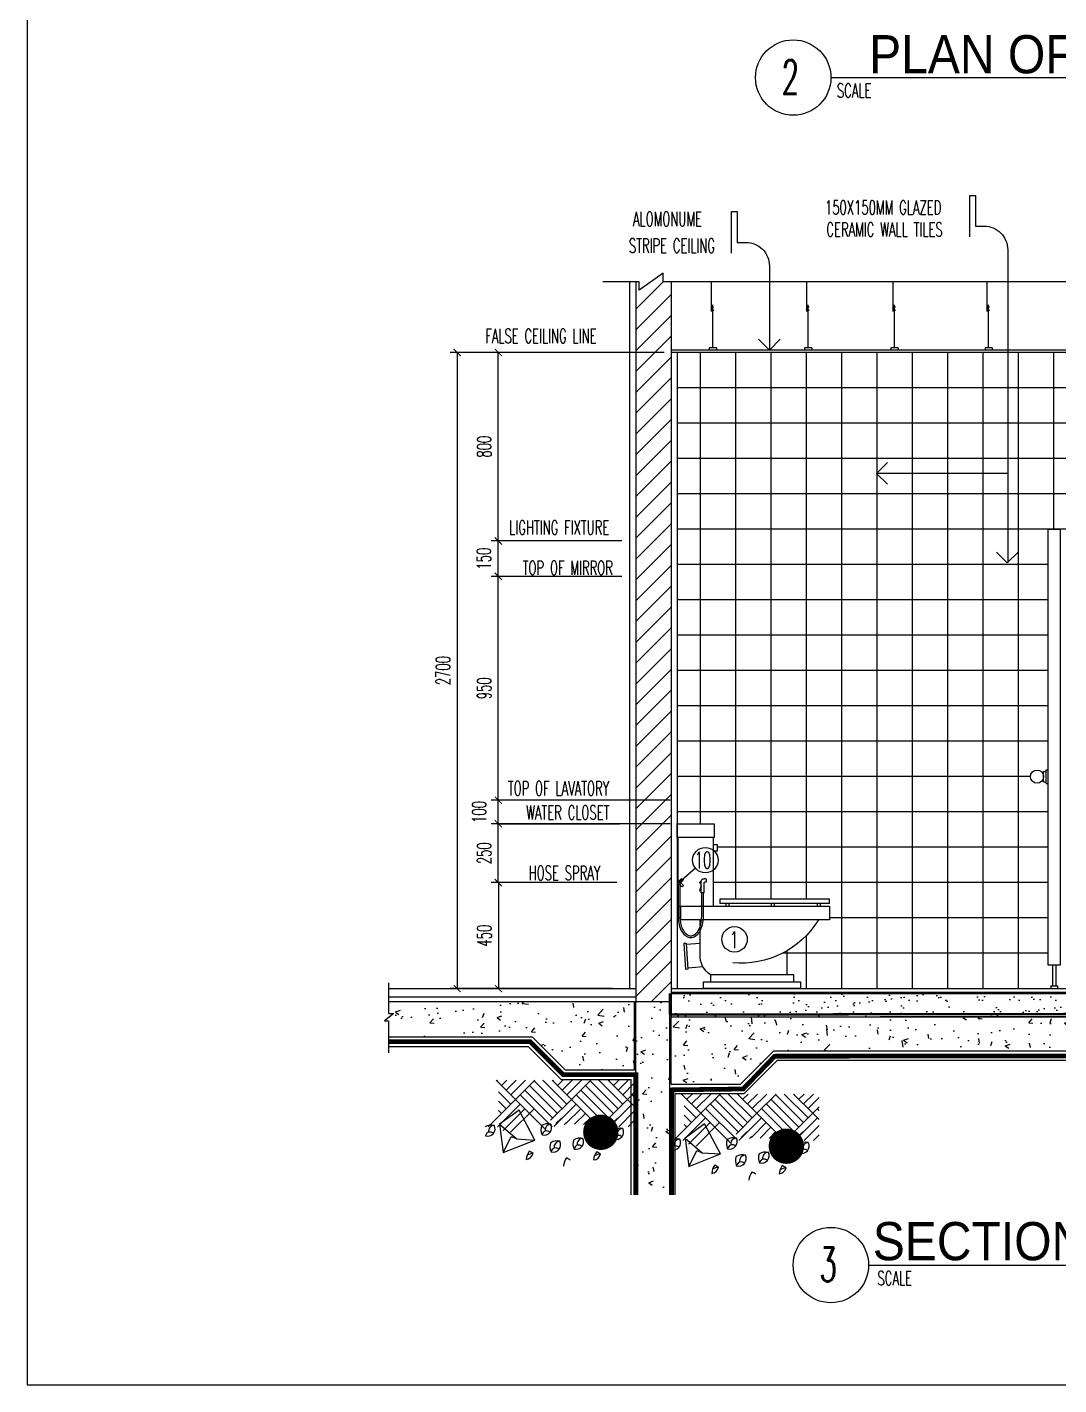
# Model space of a CAD drawing. Extents: x 417682.6 to 417711.5, y 43441 to 43460.9.
# Drawn here: x 417682.61 to 417686.99, y 43440.98 to 43446.74 of the extents above; entities that cross this region are included whole.
import ezdxf
from ezdxf.enums import TextEntityAlignment as Align

# ---------------------------------------------------------------- set-up
doc = ezdxf.new("R2010")
doc.units = 0
doc.header["$MEASUREMENT"] = 0
doc.header["$PDMODE"] = 3
doc.header["$PDSIZE"] = 0.1
doc.linetypes.add('CENTER2', pattern=[1.125, 0.75, -0.125, 0.125, -0.125])
doc.linetypes.add('HIDDEN2', pattern=[0.1875, 0.125, -0.0625])
doc.layers.get('0').update_dxf_attribs({"linetype": 'CONTINUOUS'})
doc.layers.get('DEFPOINTS').update_dxf_attribs({"linetype": 'CONTINUOUS'})
for name, color, linetype in [('2', 2, 'CONTINUOUS'), ('AXIS', 11, 'CENTER2'), ('Axisname', 6, 'CONTINUOUS'), ('Dimout', 4, 'CONTINUOUS'), ('DW', 7, 'CONTINUOUS'), ('ELE', 3, 'CONTINUOUS'), ('ELV', 7, 'CONTINUOUS'), ('FIX', 3, 'CONTINUOUS'), ('gravel', 11, 'CONTINUOUS'), ('Hatch', 11, 'CONTINUOUS'), ('K-FUR', 3, 'CONTINUOUS'), ('Plaster', 7, 'CONTINUOUS'), ('SANI', 2, 'CONTINUOUS'), ('Tile', 5, 'CONTINUOUS'), ('TITLE', 6, 'CONTINUOUS'), ('TXT', 2, 'CONTINUOUS'), ('TXT1', 2, 'CONTINUOUS'), ('WALL', 6, 'CONTINUOUS'), ('WallPartition', 2, 'CONTINUOUS'), ('Windows', 9, 'CONTINUOUS')]:
    doc.layers.add(name, color=color, linetype=linetype)
doc.styles.add('ROMANS', font='ROMANS.shx', dxfattribs={"width": 0.6})
doc.styles.add('TTXT', font='swisse.ttf', dxfattribs={"width": 0.6})
doc.dimstyles.new('R50', dxfattribs={"dimscale": 0, "dimtxt": 0.06, "dimasz": 0.03, "dimexe": 0.03, "dimexo": 0.03, "dimgap": 0.03, "dimtad": 1, "dimdec": 0, "dimlfac": 1000, "dimzin": 13, "dimdsep": 46, "dimtxsty": 'ROMANS', "dimblk": 'ARCHTICK', "dimcen": 0.09, "dimclrd": 4, "dimclre": 4, "dimclrt": 2, "dimadec": 0, "dimazin": 0, "dimtfac": 1, "dimtdec": 0, "dimtofl": 0, "dimtmove": 2, "dimatfit": 3, "dimldrblk": 'CLOSEDBLANK', "dimfxl": 0, "dimtolj": 1, "dimtzin": 0, "dimarcsym": 0})

# ---------------------------------------------------------------- blocks, each defined once
blk = doc.blocks.new('_ARCHTICK')
at = {"color": 0, "linetype": 'ByBlock', "const_width": 0.15}
blk.add_lwpolyline([(-0.5, -0.5), (0.5, 0.5)], dxfattribs=at)
blk = doc.blocks.new('*D106')
at = {"layer": 'DEFPOINTS', "color": 0}
for p in [(417684.6068, 43445.3581), (417684.4325, 43442.6581), (417684.6075, 43442.6581)]:
    blk.add_point(p, dxfattribs=at)
at = {"layer": 'Dimout', "color": 4, "lineweight": -2}
for p, q in [((417684.5768, 43445.3581), (417684.4025, 43445.3581)), ((417684.4325, 43445.3581), (417684.4325, 43442.6581)), ((417684.5775, 43442.6581), (417684.4025, 43442.6581))]:
    blk.add_line(p, q, dxfattribs=at)
at = {"layer": 'Dimout', "color": 4, "lineweight": -2, "xscale": 0.03, "yscale": 0.03, "zscale": 0.03}
for p, rotation in [((417684.4325, 43445.3581), 90), ((417684.4325, 43442.6581), 270)]:
    blk.add_blockref('_ARCHTICK', p, dxfattribs=dict(at, rotation=rotation))
at = {"layer": 'Dimout', "color": 2, "insert": (417684.3725, 43444.0081), "char_height": 0.06, "attachment_point": 5, "rotation": 90, "style": 'ROMANS'}
blk.add_mtext('\\A1;2700', dxfattribs=at)
blk = doc.blocks.new('_ClosedBlank')
at = {"color": 0, "linetype": 'ByBlock', "lineweight": -2}
for p, q in [((-1, 0.17), (0, 0)), ((-1, 0.17), (-1, -0.17)), ((0, 0), (-1, -0.17))]:
    blk.add_line(p, q, dxfattribs=at)
blk = doc.blocks.new('*D105')
at = {"layer": 'DEFPOINTS', "color": 0}
for p in [(417684.6068, 43444.4081), (417685.1605, 43444.4081), (417685.3665, 43443.4581)]:
    blk.add_point(p, dxfattribs=at)
at = {"layer": 'Dimout', "color": 4, "lineweight": -2}
for p, q in [((417685.1305, 43444.4081), (417684.5768, 43444.4081)), ((417684.6068, 43443.4581), (417684.6068, 43444.4081)), ((417685.3365, 43443.4581), (417684.5768, 43443.4581))]:
    blk.add_line(p, q, dxfattribs=at)
at = {"layer": 'Dimout', "color": 4, "lineweight": -2, "xscale": 0.03, "yscale": 0.03, "zscale": 0.03}
for p, rotation in [((417684.6068, 43444.4081), 90), ((417684.6068, 43443.4581), 270)]:
    blk.add_blockref('_ARCHTICK', p, dxfattribs=dict(at, rotation=rotation))
at = {"layer": 'Dimout', "color": 2, "insert": (417684.5468, 43443.9331), "char_height": 0.06, "attachment_point": 5, "rotation": 90, "style": 'ROMANS'}
blk.add_mtext('\\A1;950', dxfattribs=at)
blk = doc.blocks.new('*D104')
at = {"layer": 'DEFPOINTS', "color": 0}
for p in [(417684.6068, 43443.4581), (417685.3665, 43443.4581), (417685.3665, 43443.3581)]:
    blk.add_point(p, dxfattribs=at)
at = {"layer": 'Dimout', "color": 4, "lineweight": -2}
for p, q in [((417685.3365, 43443.4581), (417684.5768, 43443.4581)), ((417684.6068, 43443.3581), (417684.6068, 43443.4581)), ((417685.3365, 43443.3581), (417684.5768, 43443.3581))]:
    blk.add_line(p, q, dxfattribs=at)
at = {"layer": 'Dimout', "color": 4, "lineweight": -2, "xscale": 0.03, "yscale": 0.03, "zscale": 0.03}
for p, rotation in [((417684.6068, 43443.4581), 90), ((417684.6068, 43443.3581), 270)]:
    blk.add_blockref('_ARCHTICK', p, dxfattribs=dict(at, rotation=rotation))
at = {"layer": 'Dimout', "color": 2, "insert": (417684.526, 43443.4081), "char_height": 0.06, "attachment_point": 5, "rotation": 90, "style": 'ROMANS'}
blk.add_mtext('\\A1;100', dxfattribs=at)
blk = doc.blocks.new('*D103')
at = {"layer": 'DEFPOINTS', "color": 0}
for p in [(417684.6068, 43443.3581), (417684.6068, 43443.3581), (417685.1405, 43443.1081)]:
    blk.add_point(p, dxfattribs=at)
at = {"layer": 'Dimout', "color": 4, "lineweight": -2}
for p, q in [((417684.6068, 43443.1081), (417684.6068, 43443.3581)), ((417685.1105, 43443.1081), (417684.5768, 43443.1081))]:
    blk.add_line(p, q, dxfattribs=at)
at = {"layer": 'Dimout', "color": 4, "lineweight": -2, "xscale": 0.03, "yscale": 0.03, "zscale": 0.03}
for p, rotation in [((417684.6068, 43443.3581), 90), ((417684.6068, 43443.1081), 270)]:
    blk.add_blockref('_ARCHTICK', p, dxfattribs=dict(at, rotation=rotation))
at = {"layer": 'Dimout', "color": 2, "insert": (417684.5468, 43443.2331), "char_height": 0.06, "attachment_point": 5, "rotation": 90, "style": 'ROMANS'}
blk.add_mtext('\\A1;250', dxfattribs=at)
blk = doc.blocks.new('A$C03B742BD')
at = {"layer": 'SANI'}
for p, q in [((0, 0.238), (0, 0.247)), ((0.003, 0.25), (0.01, 0.25)), ((0.003, 0.235), (0.007, 0.235)), ((0.01, 0.192), (0.01, 0.232)), ((0.0225, 0.192), (0.0225, 0.2375)), ((0.1091, 0.234), (0.1003, 0.2428)), ((0.1091, 0.2324), (0.1003, 0.2237)), ((0.1155, 0.2404), (0.1067, 0.2492)), ((0.012, 0.19), (0.0205, 0.19)), ((0.0225, 0.221), (0.0291, 0.197)), ((0.0225, 0.2172), (0.0282, 0.1967)), ((0.1155, 0.2261), (0.1067, 0.2173))]:
    blk.add_line(p, q, dxfattribs=at)
for points in [[(0.0225, 0.2283, 0.064258), (0.0248, 0.2292, 0.106392), (0.0269, 0.2311, 0.159292), (0.0277, 0.2335, 0.159292), (0.0269, 0.236, 0.106392), (0.0248, 0.2379, 0.066222), (0.0224, 0.2388, 0.057624)], [(0.0225, 0.2303, 0.046557), (0.0238, 0.2309, 0.106392), (0.0253, 0.2323, 0.159292), (0.0257, 0.2335, 0.159292), (0.0253, 0.2348, 0.106392), (0.0238, 0.2362, 0.046557), (0.0225, 0.2367, 0.057624)], [(0.12, 0.2271), (0.12, 0.09, -0.060702), (0.1156, 0.0539, -0.074102), (0.1043, 0.0264, -0.106911), (0.0852, 0.0059, -0.152771), (0.0663, 0, -0.152771), (0.0473, 0.0059, -0.106911), (0.0282, 0.0264, -0.074102), (0.0169, 0.0539, -0.060702), (0.0125, 0.09), (0.0125, 0.19)], [(0.1125, 0.2231), (0.1125, 0.09, -0.060702), (0.1083, 0.0557, -0.074102), (0.0978, 0.0302, -0.106911), (0.0809, 0.0121, -0.152771), (0.0663, 0.0075, -0.152771), (0.0516, 0.0121, -0.106911), (0.0347, 0.0302, -0.074102), (0.0242, 0.0557, -0.060702), (0.02, 0.09), (0.02, 0.19)]]:
    blk.add_lwpolyline(points, format="xyb", dxfattribs=at)
blk.add_circle((0.1163, 0.2332), 0.0072, dxfattribs=at)
for centre, radius, start, end in [((0.003, 0.247), 0.003, 90, 180), ((0.003, 0.238), 0.003, 180, 270), ((0.007, 0.232), 0.003, 0, 90), ((0.01, 0.2375), 0.0125, 0, 90), ((0.1035, 0.246), 0.0045, 45, 225), ((0.012, 0.192), 0.002, 180, 270), ((0.0205, 0.192), 0.002, 270, 0), ((0.0286, 0.1968), 0.0005, 194.53893, 16.23807), ((0.1035, 0.2205), 0.0045, 135, 315)]:
    blk.add_arc(centre, radius, start, end, dxfattribs=at)
blk = doc.blocks.new('*D102')
at = {"layer": 'DEFPOINTS', "color": 0}
for p in [(417684.6075, 43443.1081), (417684.6075, 43442.6581), (417685.1205, 43442.6581)]:
    blk.add_point(p, dxfattribs=at)
at = {"layer": 'Dimout', "color": 4, "lineweight": -2}
for p, q in [((417684.6075, 43443.1081), (417684.6075, 43442.6581)), ((417685.0905, 43442.6581), (417684.5775, 43442.6581))]:
    blk.add_line(p, q, dxfattribs=at)
at = {"layer": 'Dimout', "color": 4, "lineweight": -2, "xscale": 0.03, "yscale": 0.03, "zscale": 0.03}
for p, rotation in [((417684.6075, 43443.1081), 90), ((417684.6075, 43442.6581), 270)]:
    blk.add_blockref('_ARCHTICK', p, dxfattribs=dict(at, rotation=rotation))
at = {"layer": 'Dimout', "color": 2, "insert": (417684.5475, 43442.8831), "char_height": 0.06, "attachment_point": 5, "rotation": 90, "style": 'ROMANS'}
blk.add_mtext('\\A1;450', dxfattribs=at)
blk = doc.blocks.new('COMP')
at = {"layer": 'FIX'}
for p, q in [((-0.0411, 0.35), (-0.0411, 0.6416)), ((0.1079, 0.35), (0.1079, 0.6416)), ((-0.0575, 0.6125), (-0.0575, 0.5833)), ((-0.0411, 0.6125), (-0.0575, 0.6125)), ((-0.0575, 0.5833), (-0.0411, 0.5833)), ((-0.5343, 0.3618), (-0.5343, 0.3792)), ((-0.5343, 0.3792), (-0.0685, 0.3792)), ((-0.5343, 0.3618), (-0.0685, 0.3618)), ((-0.5343, 0.35), (-0.5343, 0.2917)), ((0.1079, 0.35), (-0.5343, 0.35)), ((-0.4959, 0.35), (-0.4959, 0.3618)), ((-0.4825, 0.35), (-0.4825, 0.3618)), ((-0.301, 0.35), (-0.301, 0.3618)), ((-0.2876, 0.35), (-0.2876, 0.3618)), ((-0.1087, 0.35), (-0.1087, 0.3618)), ((-0.0953, 0.35), (-0.0953, 0.3618)), ((-0.0685, 0.3792), (-0.0685, 0.3618)), ((0.0971, 0.2917), (0.0971, 0.35)), ((-0.5343, 0.2917), (0.0971, 0.2917)), ((0.0146, 0.1458), (0.0146, 0.2917)), ((0.0146, 0.1914), (0.0738, 0.1873)), ((0.0741, 0.1923), (0.0665, 0.0825)), ((0.0741, 0.1923), (0.0841, 0.1916)), ((0.0841, 0.1916), (0.0765, 0.0818)), ((-0.3528, 0.1603), (-0.3528, 0.0583)), ((-0.382, 0.0583), (-0.0292, 0.0583)), ((-0.382, 0.0292), (-0.382, 0.0583)), ((-0.0292, 0.0583), (-0.0292, 0.0292)), ((0.0027, 0.092), (0.0669, 0.0875)), ((0.0665, 0.0825), (0.0765, 0.0818))]:
    blk.add_line(p, q, dxfattribs=at)
for points in [[(0.1117, 0.6416), (0.1117, 0.7), (-0.0449, 0.7), (-0.0449, 0.6416)], [(0, 0), (0, 0.0292), (-0.4111, 0.0292), (-0.4111, 0)]]:
    blk.add_lwpolyline(points, close=True, dxfattribs=at)
for centre, radius, start, end in [((-0.1594, 0.4916), 0.3837, 211.41144, 275.3446), ((-0.0802, 0.1385), 0.0951, 302.4712, 4.3987)]:
    blk.add_arc(centre, radius, start, end, dxfattribs=at)
blk = doc.blocks.new('*D101')
at = {"layer": 'DEFPOINTS', "color": 0}
for p in [(417684.6068, 43445.3581), (417685.3405, 43445.3581), (417685.1605, 43444.5581)]:
    blk.add_point(p, dxfattribs=at)
at = {"layer": 'Dimout', "color": 4, "lineweight": -2}
for p, q in [((417685.3105, 43445.3581), (417684.5768, 43445.3581)), ((417684.6068, 43444.5581), (417684.6068, 43445.3581)), ((417685.1305, 43444.5581), (417684.5768, 43444.5581))]:
    blk.add_line(p, q, dxfattribs=at)
at = {"layer": 'Dimout', "color": 4, "lineweight": -2, "xscale": 0.03, "yscale": 0.03, "zscale": 0.03}
for p, rotation in [((417684.6068, 43445.3581), 90), ((417684.6068, 43444.5581), 270)]:
    blk.add_blockref('_ARCHTICK', p, dxfattribs=dict(at, rotation=rotation))
at = {"layer": 'Dimout', "color": 2, "insert": (417684.5468, 43444.9581), "char_height": 0.06, "attachment_point": 5, "rotation": 90, "style": 'ROMANS'}
blk.add_mtext('\\A1;800', dxfattribs=at)
blk = doc.blocks.new('*D100')
at = {"layer": 'DEFPOINTS', "color": 0}
for p in [(417684.6068, 43444.5581), (417685.1605, 43444.5581), (417685.1605, 43444.4081)]:
    blk.add_point(p, dxfattribs=at)
at = {"layer": 'Dimout', "color": 4, "lineweight": -2}
for p, q in [((417685.1305, 43444.5581), (417684.5768, 43444.5581)), ((417684.6068, 43444.4081), (417684.6068, 43444.5581)), ((417685.1305, 43444.4081), (417684.5768, 43444.4081))]:
    blk.add_line(p, q, dxfattribs=at)
at = {"layer": 'Dimout', "color": 4, "lineweight": -2, "xscale": 0.03, "yscale": 0.03, "zscale": 0.03}
for p, rotation in [((417684.6068, 43444.5581), 90), ((417684.6068, 43444.4081), 270)]:
    blk.add_blockref('_ARCHTICK', p, dxfattribs=dict(at, rotation=rotation))
at = {"layer": 'Dimout', "color": 2, "insert": (417684.5458, 43444.4831), "char_height": 0.06, "attachment_point": 5, "rotation": 90, "style": 'ROMANS'}
blk.add_mtext('\\A1;150', dxfattribs=at)
blk = doc.blocks.new('GAN')
for p, q in [((-0.0212, 0.1644), (-0.0212, 0.29)), ((-0.0155, 0.01), (-0.0155, 0.1918)), ((0, 0.01), (-0.031, 0.01)), ((-0.031, 0.01), (-0.031, 0)), ((0, 0.01), (0, 0))]:
    blk.add_line(p, q)
blk.add_lwpolyline([(-0.0118, 0.184), (-0.024, 0.1754), (-0.0113, 0.1703)])
blk = doc.blocks.new('walling')
at = {"layer": 'ELV'}
blk.add_line((0.1363, -1.1797), (-0.4198, -1.1797), dxfattribs=at)
blk.add_lwpolyline([(-0.025, -0.176), (-0.025, 0), (0, 0), (0, -0.1306), (0.0363, -0.1306, -0.414214), (0.1363, -0.2306), (0.1363, -1.5582)], format="xyb", dxfattribs=at)
at = {"layer": 'WALL'}
for p, q in [((-0.4198, -1.1797), (-0.3736, -1.1334)), ((-0.4198, -1.1797), (-0.3736, -1.2259)), ((0.1345, -1.56), (0.0882, -1.5137)), ((0.1345, -1.56), (0.1808, -1.5137))]:
    blk.add_line(p, q, dxfattribs=at)
at = {"layer": 'TXT', "style": 'ROMANS', "width": 0.6}
for s, p in [('150X150MM GLAZED', (-0.639, -0.0816)), ('CERAMIC WALL TILES', (-0.6331, -0.1746))]:
    blk.add_text(s, height=0.06, dxfattribs=at).set_placement(p)
blk = doc.blocks.new('A$C22107CF4')
for p, q in [((0.1286, 0.2837), (0.0467, 0.3655)), ((0.0494, 0.3629), (0.052, 0.3655)), ((0.0692, 0.3431), (0.0916, 0.3655)), ((0.089, 0.3233), (0.1312, 0.3655)), ((0.1088, 0.3035), (0.1708, 0.3655)), ((0.1286, 0.2837), (0.2104, 0.3655)), ((0.3266, 0.2441), (0.2078, 0.3629)), ((0.3464, 0.2639), (0.2447, 0.3655)), ((0.3662, 0.2837), (0.2843, 0.3655)), ((0.287, 0.3629), (0.2896, 0.3655)), ((0.3068, 0.3431), (0.3292, 0.3655)), ((0.3266, 0.3233), (0.3688, 0.3655)), ((0.3464, 0.3035), (0.4084, 0.3655)), ((0.3662, 0.2837), (0.448, 0.3655)), ((0.5642, 0.2441), (0.4454, 0.3629)), ((0.584, 0.2639), (0.4823, 0.3655)), ((0.6038, 0.2837), (0.5219, 0.3655)), ((0.5246, 0.3629), (0.5272, 0.3655)), ((0.5444, 0.3431), (0.5668, 0.3655)), ((0.5642, 0.3233), (0.6064, 0.3655)), ((0.584, 0.3035), (0.6308, 0.3504)), ((0.1088, 0.2639), (0.0574, 0.3153)), ((0.2844, 0.1675), (0.1484, 0.3035)), ((0.287, 0.2045), (0.1682, 0.3233)), ((0.3068, 0.2243), (0.188, 0.3431)), ((0.5048, 0.1847), (0.386, 0.3035)), ((0.5246, 0.2045), (0.4058, 0.3233)), ((0.5444, 0.2243), (0.4256, 0.3431)), ((0.6038, 0.2837), (0.6308, 0.3108)), ((0.6308, 0.2962), (0.6236, 0.3035)), ((0.0126, 0.1677), (0.1286, 0.2837)), ((0.0522, 0.1677), (0.1484, 0.2639)), ((0.089, 0.2441), (0.0574, 0.2757)), ((0.0692, 0.2243), (0.0574, 0.2361)), ((0.0761, 0.152), (0.1682, 0.2441)), ((0.1077, 0.144), (0.2078, 0.2441)), ((0.2522, 0.1601), (0.1286, 0.2837)), ((0.2775, 0.195), (0.3662, 0.2837)), ((0.2911, 0.169), (0.386, 0.2639)), ((0.3425, 0.1808), (0.4058, 0.2441)), ((0.4822, 0.1677), (0.3662, 0.2837)), ((0.4877, 0.1677), (0.6038, 0.2837)), ((0.5273, 0.1677), (0.6236, 0.2639)), ((0.5669, 0.1677), (0.6308, 0.2316)), ((0.6308, 0.2566), (0.6038, 0.2837)), ((0.2998, 0.1806), (0.3237, 0.2045)), ((0.335, 0.1762), (0.3435, 0.1847)), ((0.3799, 0.1786), (0.4256, 0.2243)), ((0.4173, 0.1764), (0.4454, 0.2045)), ((0.4547, 0.1742), (0.4652, 0.1847)), ((0.4927, 0.1359), (0.5613, 0.2045)), ((0.6065, 0.1677), (0.6308, 0.192))]:
    blk.add_line(p, q)
for points in [[(0.0766, 0.0585), (0.2116, 0.111), (0.1441, 0.2385), (0.0616, 0.1785), (0.0766, 0.0585), (0.1112, 0.1244)], [(0.1343, 0.1163), (0.2116, 0.111), (0.1441, 0.2385), (0.0616, 0.1785), (0.1343, 0.1163), (0.1112, 0.1244)]]:
    blk.add_lwpolyline(points)
for centre, radius, start, end in [((0.0263, 0.124), 0.0509, 76.03216, 121.14052), ((0.0105, 0.1589), 0.0317, 253.70906, 27.40145), ((0.0385, 0.1494), 0.024, 89.57083, 192.73345), ((0.2666, 0.1288), 0.0509, 76.03216, 121.14052), ((0.2507, 0.1636), 0.0317, 253.70906, 27.40145), ((0.2787, 0.1542), 0.024, 89.57083, 192.73345), ((0.0207, 0.1257), 0.0193, 42.45997, 171.80435), ((0.2876, 0.1547), 0.0506, 159.5756, 205.15216), ((0.261, 0.1305), 0.0193, 42.45997, 171.80435), ((0.4022, 0.0685), 0.0509, 76.03216, 121.14052), ((0.3864, 0.1034), 0.0317, 253.70906, 27.40145), ((0.4143, 0.0939), 0.024, 89.57083, 192.73345), ((0.5929, 0.1359), 0.0506, 159.5756, 205.15216), ((0.5718, 0.1099), 0.0509, 76.03216, 121.14052), ((0.556, 0.1448), 0.0317, 253.70906, 27.40145), ((0.5662, 0.1116), 0.0193, 42.45997, 171.80435), ((0.5839, 0.1354), 0.024, 89.57083, 192.73345), ((0.2409, 0.024), 0.0669, 143.51132, 175.91913), ((-0.5126, -1.1654), 1.4144, 59.59064, 60.35176), ((0.3258, 0.0823), 0.0506, 159.5756, 205.15216), ((0.3047, 0.0563), 0.0509, 76.03216, 121.14052), ((0.2889, 0.0912), 0.0317, 253.70906, 27.40145), ((0.2991, 0.058), 0.0193, 42.45997, 171.80435), ((0.3168, 0.0818), 0.024, 89.57083, 192.73345), ((0.4233, 0.0945), 0.0506, 159.5756, 205.15216), ((0.3966, 0.0702), 0.0193, 42.45997, 171.80435), ((0.5272, 0.0216), 0.0669, 143.51132, 175.91913), ((-0.2263, -1.1678), 1.4144, 59.59064, 60.35176), ((0.1707, 0.0622), 0.0336, 275.8828, 346.64304), ((0.1707, 0.0622), 0.0336, 275.8828, 346.64304), ((0.2198, -0.0514), 0.1071, 98.87649, 112.94629), ((0.3991, -0.0048), 0.0669, 143.51132, 175.91913), ((-0.3544, -1.1942), 1.4144, 59.59064, 60.35176), ((0.457, 0.0598), 0.0336, 275.8828, 346.64304), ((0.457, 0.0598), 0.0336, 275.8828, 346.64304), ((0.5062, -0.0538), 0.1071, 98.87649, 112.94629)]:
    blk.add_arc(centre, radius, start, end)
at = {"layer": 'Hatch', "const_width": 0.075}
blk.add_lwpolyline([(0.4534, 0.144, 1), (0.5284, 0.144, 1)], format="xyb", close=True, dxfattribs=at)
blk = doc.blocks.new('ceil')
at = {"layer": 'ELV'}
blk.add_lwpolyline([(-0.1613, 0.4121), (-0.1613, 0.5881), (-0.1363, 0.5881), (-0.1363, 0.4575), (-0.1, 0.4575, -0.414214), (0, 0.3575), (0, 0)], format="xyb", dxfattribs=at)
at = {"layer": 'WALL'}
blk.add_lwpolyline([(0.0463, 0.0463), (0, 0), (-0.0463, 0.0463)], dxfattribs=at)
at = {"layer": 'TXT', "style": 'ROMANS', "width": 0.6}
for s, p in [('ALOMONUME', (-0.5788, 0.5268)), (' STRIPE CEILING', (-0.6209, 0.4135))]:
    blk.add_text(s, height=0.06, dxfattribs=at).set_placement(p)

msp = doc.modelspace()

# ---------------------------------------------------------------- hatches: boundary and pattern name
at = {"layer": 'Hatch'}
h = msp.add_hatch(dxfattribs=at)
h.set_pattern_fill('ANSI31', color=256, scale=0.5, style=0)
h.set_pattern_definition([(45, (-149.364733, -29.62423), (-0.044194173824, 0.044194173824), [])])
h.paths.add_polyline_path([(417688.7905, 43442.6081), (417688.9405, 43442.6081), (417688.9405, 43445.6581), (417688.8601, 43445.6581), (417688.8601, 43445.6953), (417688.7905, 43445.6461)])
h.paths.add_polyline_path([(417685.3405, 43445.6581), (417685.3071, 43445.6581), (417685.3071, 43445.6953), (417685.1905, 43445.6128), (417685.1905, 43442.6031), (417685.3405, 43442.6031), (417685.3405, 43442.6381)])
at = {"layer": 'Windows'}
h = msp.add_hatch(dxfattribs=at)
h.set_pattern_fill('AR-SAND', color=256, scale=0.05, style=0)
h.set_pattern_definition([(37.5, (-149.36473, -29.62423), (-0.003149667905, 0.09634118845), [0, -0.076, 0, -0.085, 0, -0.08125]), (7.5, (-149.36473, -29.62423), (0.088488835263, 0.14110730326), [0, -0.041, 0, -0.0685, 0, -0.02625]), (327.5, (-149.42623, -29.62423), (0.155707093088, 0.000282952677), [0, -0.025, 0, -0.09, 0, -0.1175]), (317.5, (-149.42623, -29.62423), (0.15030633023, 0.043883778247), [0, -0.0125, 0, -0.059, 0, -0.0675])])
h.paths.add_polyline_path([(417688.7905, 43442.6381), (417685.3405, 43442.6381), (417685.3405, 43442.5381), (417688.7905, 43442.5381)])
h = msp.add_hatch(dxfattribs=at)
h.set_pattern_fill('AR-CONC', color=256, scale=0.03, style=0)
h.set_pattern_definition([(50, (-149.36473, -29.62423), (0.21517805478, -0.018825640495), [0.0225, -0.2475]), (355, (-149.36473, -29.62423), (-0.04162540008, 0.22565764011), [0.018, -0.198]), (100.4514, (-149.3468, -29.6258), (0.17355281451, 0.20683186262), [0.019122057, -0.2103426336]), (46.1842, (-149.36473, -29.56423), (0.32017231459, -0.0496557043), [0.03375, -0.37125]), (96.6356, (-149.33805, -29.56837), (0.28039881166, 0.29223536127), [0.0286830864, -0.3155139]), (351.1842, (-149.36473, -29.56423), (0.28039858354, 0.29223558028), [0.027, -0.297]), (21, (-149.33473, -29.57923), (0.179072115636, -0.1207856672), [0.0225, -0.2475]), (326, (-149.33473, -29.57923), (0.07299459958, 0.21754501351), [0.018, -0.198]), (71.4514, (-149.31981, -29.5893), (0.25206678857, 0.09675914901), [0.019122057, -0.2103426336]), (37.5, (-149.36473, -29.62423), (0.003647956595, 0.09986815615), [0, -0.1956, 0, -0.201, 0, -0.19875]), (7.5, (-149.36473, -29.62423), (0.078920861233, 0.118323513565), [0, -0.1146, 0, -0.1911, 0, -0.07575]), (327.5, (-149.43163, -29.62423), (0.160146730852, -0.00676646152), [0, -0.075, 0, -0.234, 0, -0.3105]), (317.5, (-149.46163, -29.62423), (0.174955850803, 0.0300314947), [0, -0.0975, 0, -0.1554, 0, -0.2205])])
h.paths.add_polyline_path([(417687.6655, 43442.3931), (417687.6655, 43442.5381), (417685.3405, 43442.5381), (417685.3405, 43442.2531), (417685.6342, 43442.2531), (417685.7742, 43442.3931)])
h.paths.add_polyline_path([(417685.3349, 43442.5481), (417685.3349, 43442.6031), (417685.1905, 43442.6031), (417685.1905, 43441.7824), (417685.3349, 43441.7824)])
h.paths.add_polyline_path([(417685.1854, 43442.6031), (417684.1406, 43442.6031), (417684.1406, 43442.5533), (417684.1631, 43442.5533), (417684.1406, 43442.5346), (417684.1406, 43442.4531), (417684.7505, 43442.4531), (417684.8905, 43442.3131), (417685.1854, 43442.3131)])

# ---------------------------------------------------------------- linework, layer by layer
for p, q in [((417688.7905, 43445.3681), (417685.3405, 43445.3681)), ((417688.7905, 43445.3581), (417685.3405, 43445.3581))]:
    msp.add_line(p, q)
at = {"layer": '2'}
for p, q in [((417686.9207, 43443.5365), (417686.9207, 43443.5798)), ((417686.9207, 43443.5798), (417686.9311, 43443.5798)), ((417686.9311, 43443.5295), (417686.9311, 43443.5868)), ((417686.9311, 43443.5868), (417686.9405, 43443.5868)), ((417686.9207, 43443.5365), (417686.9311, 43443.5365)), ((417686.9311, 43443.5295), (417686.9405, 43443.5295)), ((417684.1406, 43442.6031), (417685.1854, 43442.6031)), ((417685.1854, 43442.3131), (417685.1854, 43442.6031)), ((417685.1905, 43442.6031), (417685.3405, 43442.6031)), ((417685.1905, 43442.6031), (417685.3405, 43442.6031)), ((417685.1905, 43441.7824), (417685.1905, 43442.6031)), ((417685.3349, 43441.7824), (417685.3349, 43442.5481)), ((417685.3405, 43442.5381), (417688.7842, 43442.5431)), ((417685.3405, 43442.2531), (417685.3405, 43442.5381)), ((417684.1406, 43442.4531), (417684.7505, 43442.4531)), ((417684.8905, 43442.3131), (417684.7505, 43442.4531)), ((417684.1406, 43442.4131), (417684.734, 43442.4131)), ((417684.874, 43442.2731), (417684.734, 43442.4131)), ((417685.6342, 43442.2531), (417685.7742, 43442.3931)), ((417688.3505, 43442.3931), (417685.7742, 43442.3931)), ((417685.6507, 43442.2131), (417685.7907, 43442.3531)), ((417688.334, 43442.3531), (417685.7907, 43442.3531)), ((417684.8905, 43442.3131), (417685.1854, 43442.3131)), ((417684.874, 43442.2731), (417685.1705, 43442.2731)), ((417685.1705, 43441.7824), (417685.1705, 43442.2731)), ((417685.3405, 43442.2531), (417685.6342, 43442.2531)), ((417685.3349, 43441.8139), (417685.3349, 43442.2081)), ((417685.3573, 43442.2131), (417685.6507, 43442.2131)), ((417685.3573, 43441.7824), (417685.3573, 43442.2131))]:
    msp.add_line(p, q, dxfattribs=at)
msp.add_lwpolyline([(417686.9405, 43444.6081), (417686.9905, 43444.6081), (417686.9905, 43442.7581), (417686.9405, 43442.7581)], close=True, dxfattribs=at)
msp.add_circle((417686.8928, 43443.5581), 0.0279, dxfattribs=at)
at = {"layer": 'AXIS'}
msp.add_line((417684.6068, 43443.3581), (417685.1205, 43443.3581), dxfattribs=at)
at = {"layer": 'Axisname'}
msp.add_line((417686.0182, 43446.5249), (417688.6156, 43446.5249), dxfattribs=at)
at = {"layer": 'DW'}
msp.add_line((417685.4431, 43443.1701), (417685.3737, 43443.1081), dxfattribs=at)
at = {"layer": 'ELE'}
msp.add_lwpolyline([(417689.1805, 43445.6581), (417688.8601, 43445.6581), (417688.8601, 43445.6953), (417688.7571, 43445.6225), (417688.7571, 43445.6581), (417685.3071, 43445.6581), (417685.3071, 43445.6953), (417685.2042, 43445.6225), (417685.2042, 43445.6581), (417685.0507, 43445.6581)], dxfattribs=at)
at = {"layer": 'FIX', "color": 2}
for centre in [(417685.4854, 43443.2035), (417685.6093, 43442.8673)]:
    msp.add_circle(centre, 0.054, dxfattribs=at)
at = {"layer": 'Hatch'}
for p, q in [((417686.9583, 43442.7581), (417686.9583, 43442.6696)), ((417686.9728, 43442.7581), (417686.9728, 43442.6696)), ((417686.9512, 43442.6696), (417686.9799, 43442.6696)), ((417686.9512, 43442.6696), (417686.9512, 43442.6581)), ((417686.9799, 43442.6696), (417686.9799, 43442.6581))]:
    msp.add_line(p, q, dxfattribs=at)
at = {"layer": 'Plaster'}
for p, q in [((417685.1645, 43442.6581), (417685.1645, 43445.6581)), ((417685.3665, 43445.3581), (417685.3665, 43442.6581)), ((417684.1406, 43442.6581), (417685.1905, 43442.6581)), ((417684.1406, 43442.6231), (417685.1905, 43442.6231)), ((417685.3405, 43442.6581), (417688.7905, 43442.6581)), ((417685.3406, 43442.6431), (417688.7906, 43442.6431)), ((417685.3406, 43442.6381), (417688.7906, 43442.6381))]:
    msp.add_line(p, q, dxfattribs=at)
at = {"layer": 'SANI', "color": 6}
msp.add_line((417686.178, 43441.4851), (417687.6742, 43441.4851), dxfattribs=at)
at = {"layer": 'Tile'}
for p, q in [((417685.4645, 43443.3581), (417685.4645, 43445.3581)), ((417685.6145, 43443.0373), (417685.6145, 43445.3581)), ((417685.7645, 43443.0373), (417685.7645, 43445.3581)), ((417685.9145, 43443.0373), (417685.9145, 43445.3581)), ((417686.0645, 43442.6581), (417686.0645, 43445.3581)), ((417686.2145, 43442.6581), (417686.2145, 43445.3581)), ((417686.3645, 43442.6581), (417686.3645, 43445.3581)), ((417686.5145, 43442.6581), (417686.5145, 43445.3581)), ((417686.6645, 43442.6581), (417686.6645, 43445.3581)), ((417686.8145, 43442.6581), (417686.8145, 43445.3581)), ((417686.9645, 43444.6081), (417686.9645, 43445.3581)), ((417688.7645, 43445.2081), (417685.3665, 43445.2081)), ((417688.7645, 43445.0581), (417685.3665, 43445.0581)), ((417688.7645, 43444.9081), (417685.3665, 43444.9081)), ((417688.7645, 43444.7581), (417685.3665, 43444.7581)), ((417688.7645, 43444.6081), (417685.3665, 43444.6081)), ((417686.9405, 43444.4581), (417685.3665, 43444.4581)), ((417686.9405, 43444.3081), (417685.3665, 43444.3081)), ((417686.9405, 43444.1581), (417685.3665, 43444.1581)), ((417686.9405, 43444.0081), (417685.3665, 43444.0081)), ((417686.9405, 43443.8581), (417685.3665, 43443.8581)), ((417686.9405, 43443.7081), (417685.3665, 43443.7081)), ((417686.8648, 43443.5581), (417685.3665, 43443.5581)), ((417686.9405, 43443.4081), (417685.3665, 43443.4081)), ((417686.9405, 43443.2581), (417685.5357, 43443.2581)), ((417685.3665, 43443.1081), (417685.3811, 43443.1081)), ((417686.9405, 43443.1081), (417685.5193, 43443.1081)), ((417685.3665, 43442.9581), (417685.3811, 43442.9581)), ((417685.3665, 43442.9581), (417685.3811, 43442.9581)), ((417686.9405, 43442.9581), (417686.0125, 43442.9581)), ((417685.9145, 43442.6581), (417685.9145, 43442.8842)), ((417686.9405, 43442.8081), (417685.8122, 43442.8081))]:
    msp.add_line(p, q, dxfattribs=at)
at = {"layer": 'TITLE'}
for p, q in [((417682.6079, 43460.9016), (417682.6079, 43440.9766)), ((417682.6079, 43440.9766), (417710.9329, 43440.9766))]:
    msp.add_line(p, q, dxfattribs=at)
at = {"layer": 'TITLE', "color": 6}
for centre in [(417685.8582, 43446.5249), (417686.018, 43441.4851)]:
    msp.add_circle(centre, 0.16, dxfattribs=at)
at = {"layer": 'WALL'}
for p, q in [((417685.1905, 43445.6581), (417685.1905, 43442.6031)), ((417685.3405, 43445.6581), (417685.3405, 43442.6031))]:
    msp.add_line(p, q, dxfattribs=at)
at = {"layer": 'WallPartition', "linetype": 'HIDDEN2'}
for points, const_width in [([(417685.3349, 43442.5481), (417688.7905, 43442.5531), (417688.7905, 43442.6431)], 0.01), ([(417685.3349, 43442.5481), (417685.3349, 43442.6381)], 0.01), ([(417685.3349, 43442.5481), (417685.3349, 43442.6381)], 0.01), ([(417684.1406, 43442.4331), (417684.7423, 43442.4331), (417684.8823, 43442.2931), (417685.1905, 43442.2931), (417685.1905, 43441.7824)], 0.02), ([(417685.3417, 43441.7824), (417685.3417, 43442.2286), (417685.6453, 43442.2322), (417685.7796, 43442.3715), (417688.3683, 43442.3731), (417688.5083, 43442.2331), (417688.7905, 43442.2331), (417688.7905, 43441.7824)], 0.02)]:
    msp.add_lwpolyline(points, dxfattribs=dict(at, const_width=const_width))
at = {"layer": 'Windows'}
msp.add_lwpolyline([(417684.1406, 43442.6824), (417684.1406, 43442.5533), (417684.1631, 43442.5533), (417684.124, 43442.5209), (417684.1406, 43442.5209), (417684.1406, 43442.3861)], dxfattribs=at)
msp.add_lwpolyline([(417688.7905, 43442.6381), (417685.3405, 43442.6381), (417685.3405, 43442.5381), (417688.7905, 43442.5381)], close=True, dxfattribs=at)

# ---------------------------------------------------------------- block references
for p in [(417685.5322, 43445.3681), (417685.9371, 43445.3681), (417686.3038, 43445.3681), (417686.703, 43445.3681)]:
    msp.add_blockref('GAN', p)
at = {"layer": 'gravel'}
for p in [(417684.551, 43441.9046), (417685.3382, 43441.8455)]:
    msp.add_blockref('A$C22107CF4', p, dxfattribs=at)
at = {"layer": 'K-FUR'}
msp.add_blockref('ceil', (417685.7571, 43445.3681), dxfattribs=at)
at = {"layer": 'SANI', "xscale": -1}
msp.add_blockref('A$C03B742BD', (417685.4899, 43442.8749), dxfattribs=at)
at = {"layer": 'WALL'}
msp.add_blockref('walling', (417686.6319, 43446.0248), dxfattribs=at)
at = {"layer": 'Windows', "xscale": -1}
msp.add_blockref('COMP', (417685.4782, 43442.6581), dxfattribs=at)

# ---------------------------------------------------------------- texts
at = {"layer": 'TITLE', "style": 'ROMANS', "width": 0.6}
for s, p in [('2', (417685.8094, 43446.4554)), ('3', (417685.9693, 43441.4156))]:
    msp.add_text(s, height=0.1439, dxfattribs=at).set_placement(p)
at = {"layer": 'TXT', "style": 'ROMANS', "width": 0.6}
msp.add_text('SCALE', height=0.06, dxfattribs=at).set_placement((417686.1168, 43446.4699), align=Align.MIDDLE_CENTER)
for s, height, p in [('FALSE CEILING LINE', 0.06, (417684.5514, 43445.3984)), ('LIGHTING FIXTURE', 0.06, (417684.653, 43444.5858)), ('TOP OF MIRROR', 0.06, (417684.7102, 43444.4144)), ('TOP OF LAVATORY', 0.06, (417684.6473, 43443.4783)), (' WATER CLOSET', 0.06, (417684.7003, 43443.3755)), ('10', 0.07, (417685.4393, 43443.1688)), ('HOSE SPRAY', 0.06, (417684.7357, 43443.119)), ('1', 0.07, (417685.5889, 43442.8302)), ('SCALE', 0.06, (417686.2158, 43441.3996))]:
    msp.add_text(s, height=height, dxfattribs=at).set_placement(p)
at = {"layer": 'TXT1', "color": 6, "style": 'TTXT', "width": 0.9}
msp.add_text(' PLAN OF GLASS WASH', height=0.162094, dxfattribs=at).set_placement((417687.29, 43446.6241), align=Align.MIDDLE_CENTER)
msp.add_text('SECTION E.E', height=0.162094, dxfattribs=at).set_placement((417686.1958, 43441.5055))

# ---------------------------------------------------------------- dimensions: what is measured, and where the dimension line sits
at = {"layer": 'Dimout'}
for base, p1, p2, picture, middle in [((417684.4325, 43442.6581), (417684.6068, 43445.3581), (417684.6075, 43442.6581), '*D106', (417684.3725, 43444.0081)), ((417684.6068, 43445.3581), (417685.1605, 43444.5581), (417685.3405, 43445.3581), '*D101', (417684.5468, 43444.9581)), ((417684.6068, 43444.4081), (417685.3665, 43443.4581), (417685.1605, 43444.4081), '*D105', (417684.5468, 43443.9331)), ((417684.6068, 43443.3581), (417685.1405, 43443.1081), (417684.6068, 43443.3581), '*D103', (417684.5468, 43443.2331)), ((417684.6075, 43442.6581), (417684.6075, 43443.1081), (417685.1205, 43442.6581), '*D102', (417684.5475, 43442.8831))]:
    dim = msp.add_linear_dim(base=base, p1=p1, p2=p2, angle=90, dimstyle='R50', override={"dimscale": 1}, dxfattribs=at)
    dim.commit()
    dim.dimension.update_dxf_attribs({"geometry": picture, "text_midpoint": middle})
for base, p1, p2, picture, middle in [((417684.6068, 43444.5581), (417685.1605, 43444.4081), (417685.1605, 43444.5581), '*D100', (417684.5458, 43444.4831)), ((417684.6068, 43443.4581), (417685.3665, 43443.3581), (417685.3665, 43443.4581), '*D104', (417684.526, 43443.4081))]:
    dim = msp.add_linear_dim(base=base, p1=p1, p2=p2, angle=90, dimstyle='R50', override={"dimscale": 1}, dxfattribs=at)
    dim.commit()
    dim.dimension.update_dxf_attribs({"geometry": picture, "text_midpoint": middle, "dimtype": 160})

doc.saveas('drawing.dxf')
